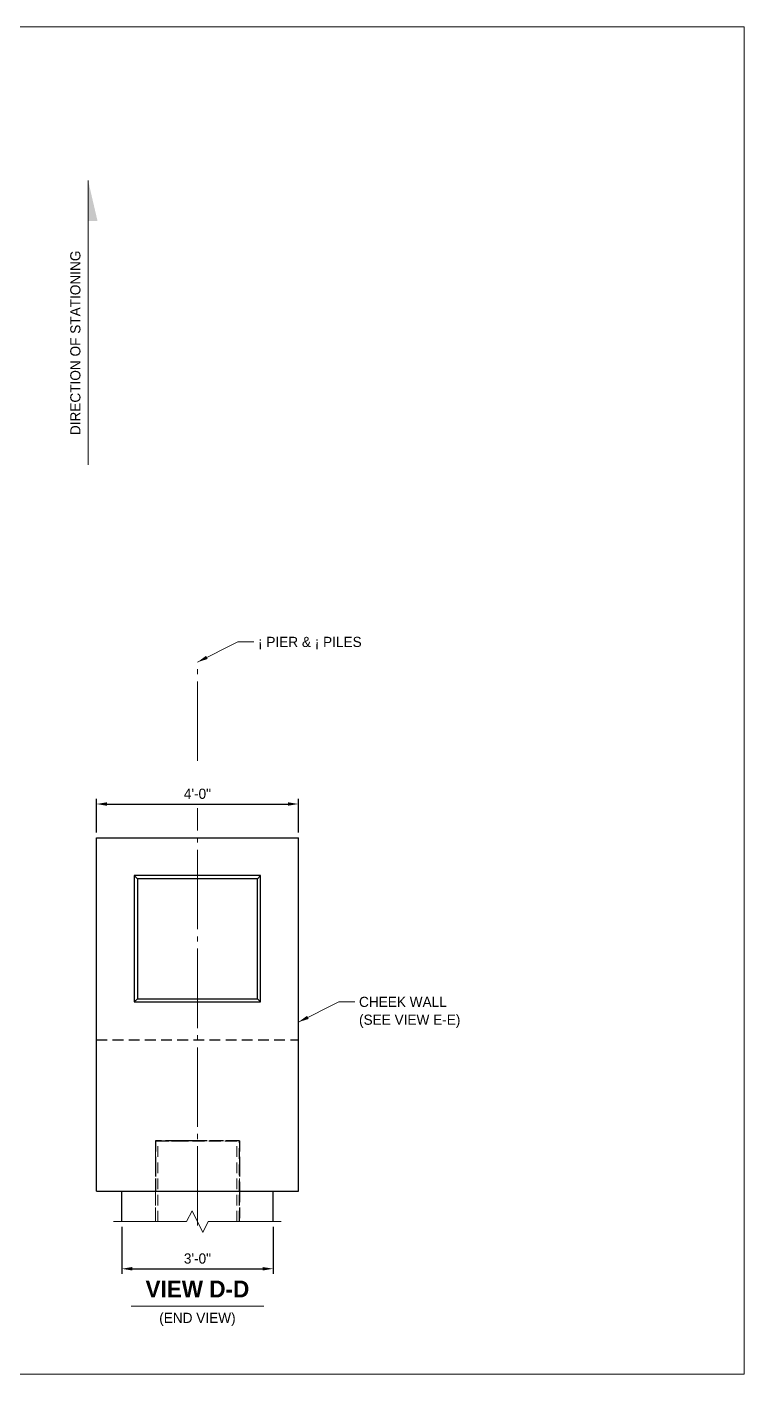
# Model space of a CAD drawing. Extents: x -1 to 861, y -26 to 2.
# Drawn here: x 267.06 to 281.27, y -25.67 to 1 of the extents above; entities that cross this region are included whole.
import ezdxf
from ezdxf.enums import TextEntityAlignment as Align

# ---------------------------------------------------------------- set-up
doc = ezdxf.new("R2010")
doc.units = 21
doc.header["$MEASUREMENT"] = 0
doc.linetypes.add('DGN2', pattern=[0.12, 0.08, -0.04])
doc.linetypes.add('DGN7', pattern=[0.726, 0.59, -0.053, 0.03, -0.053])
for name, color, linetype, lineweight in [('Border', 7, 'Continuous', 15), ('CL_Major', 1, 'DGN7', 9), ('Dimension', 7, 'Continuous', 9), ('Leader', 7, 'Continuous', 9), ('PileSteel_h', 30, 'DGN2', 15), ('SubStrConc', 3, 'Continuous', 30), ('SubStrConc2', 3, 'Continuous', 30), ('SubStrConc_h', 3, 'DGN2', 30), ('Symbols', 7, 'Continuous', 15), ('TextStructures', 7, 'Continuous', 9)]:
    doc.layers.add(name, color=color, linetype=linetype, lineweight=lineweight)
doc.styles.add('FDOT Bold (Large)', font='FDOTBold.ttf')
doc.styles.add('FDOT Structures', font='FDOT.ttf')
doc.styles.add('FDOT Structures Annotation', font='FDOT.ttf')
doc.dimstyles.new('FDOT Structures Note-Arrow 3-8', dxfattribs={"dimtxt": 0.2016, "dimasz": 0.208267, "dimexe": 0.1008, "dimexo": 0.1008, "dimgap": 0.1008, "dimtad": 1, "dimdec": 3, "dimlfac": 12, "dimzin": 15, "dimlunit": 4, "dimtxsty": 'FDOT Structures Annotation', "dimcen": 2.5, "dimclrd": 256, "dimclre": 256, "dimclrt": 256, "dimazin": 3, "dimtfac": 0.7, "dimtmove": 0, "dimatfit": 1, "dimtfill": 1, "dimfrac": 1, "dimlwd": -1, "dimlwe": -1})

msp = doc.modelspace()

# ---------------------------------------------------------------- linework, layer by layer
at = {"layer": 'CL_Major', "ltscale": 2.666667}
for p, q in [((270.440588, -13.529018), (270.440588, -11.573658)), ((270.440588, -22.729018), (270.440588, -14.462351))]:
    msp.add_line(p, q, dxfattribs=at)
at = {"layer": 'Leader'}
for points in [[(270.440588, -11.573658), (271.240588, -11.173658), (271.560588, -11.173658)], [(272.440416, -18.699018), (273.240416, -18.299018), (273.560416, -18.299018)]]:
    msp.add_lwpolyline(points, dxfattribs=at)
for points in [[(270.440588, -11.573658), (270.611344, -11.449472), (270.64239, -11.511565)], [(272.440416, -18.699018), (272.611172, -18.574832), (272.642218, -18.636925)]]:
    msp.add_solid(points, dxfattribs=at)
at = {"layer": 'PileSteel_h', "ltscale": 2.666667}
for points in [[(269.6071, -22.649018), (269.6071, -21.049018)], [(269.607203, -22.649018), (269.607203, -21.049018)], [(269.607306, -22.649018), (269.607306, -21.049018)], [(271.274076, -21.049018), (270.408674, -21.049018), (270.024061, -21.049018), (269.60741, -21.049018)], [(271.274076, -21.049018), (270.408674, -21.049018), (270.024061, -21.049018), (269.60741, -21.049018)], [(269.60741, -22.649018), (269.60741, -21.049018)], [(269.659183, -21.049018), (270.049822, -21.049018), (271.221683, -21.049018)], [(269.659183, -22.649018), (269.659183, -21.049018)], [(269.659287, -22.649018), (269.659287, -21.049018)], [(269.65939, -22.649018), (269.65939, -21.049018)], [(271.221993, -21.049018), (270.050104, -21.049018), (269.659493, -21.049018)], [(269.659493, -22.649018), (269.659493, -21.049018)], [(271.221683, -22.649018), (271.221683, -21.049018)], [(271.221683, -22.649018), (271.221683, -21.049018)], [(271.221787, -22.649018), (271.221787, -21.049018)], [(271.221787, -22.649018), (271.221787, -21.049018)], [(271.22189, -22.649018), (271.22189, -21.049018)], [(271.22189, -22.649018), (271.22189, -21.049018)], [(271.221993, -22.649018), (271.221993, -21.049018)], [(271.221993, -22.649018), (271.221993, -21.049018)], [(271.273767, -22.649018), (271.273767, -21.049018)], [(271.273767, -22.649018), (271.273767, -21.049018)], [(271.27387, -22.649018), (271.27387, -21.049018)], [(271.27387, -22.649018), (271.27387, -21.049018)], [(271.273973, -22.649018), (271.273973, -21.049018)], [(271.273973, -22.649018), (271.273973, -21.049018)], [(271.274076, -22.649018), (271.274076, -21.049018)], [(271.274076, -22.649018), (271.274076, -21.049018)], [(269.6071, -22.049018), (269.6071, -22.649018)], [(269.607203, -22.049018), (269.607203, -22.649018)], [(269.607306, -22.049018), (269.607306, -22.649018)], [(269.60741, -22.049018), (269.60741, -22.649018)]]:
    msp.add_lwpolyline(points, dxfattribs=at)
at = {"layer": 'SubStrConc'}
for points in [[(268.44039, -22.049018), (268.44039, -19.049018)], [(268.44039, -19.049018), (268.440416, -19.049018)], [(268.440416, -19.049018), (268.440396, -19.049018)], [(268.440396, -19.049018), (268.440416, -19.049018)], [(268.440786, -22.049018), (268.440786, -19.049018)], [(272.440786, -22.049018), (272.440786, -19.049018)], [(268.440786, -22.049018), (268.44039, -22.049018)], [(268.440786, -22.049018), (272.440786, -22.049018)], [(268.9404, -22.649018), (268.9404, -22.049018)], [(268.940776, -22.649018), (268.940776, -22.049018)], [(271.940776, -22.649018), (271.940776, -22.049018)]]:
    msp.add_lwpolyline(points, dxfattribs=at)
at = {"layer": 'SubStrConc2'}
for points in [[(268.440416, -15.049018), (268.440396, -15.049018)], [(268.440396, -19.049018), (268.440396, -15.049018)], [(268.440396, -15.049018), (268.440416, -15.049018)], [(268.440416, -19.049018), (268.440416, -15.049018)], [(268.440416, -15.049018), (268.440781, -15.049018)], [(268.440781, -15.049018), (268.44076, -15.049018)], [(268.44076, -19.049018), (268.44076, -15.049018)], [(268.44076, -15.049018), (268.440781, -15.049018)], [(268.440781, -19.049018), (268.440781, -15.049018)], [(268.440781, -15.049018), (272.440781, -15.049018)], [(272.440781, -19.049018), (272.440781, -15.049018)], [(269.190781, -15.799018), (269.190781, -18.299018)], [(271.690781, -15.799018), (269.190781, -15.799018)], [(269.190781, -15.799018), (269.253279, -15.861518)], [(269.253279, -15.861518), (269.253279, -18.236518)], [(271.628279, -15.861518), (269.253279, -15.861518)], [(271.690781, -15.799018), (271.628279, -15.861518)], [(271.628279, -18.236518), (271.628279, -15.861518)], [(271.690781, -18.299018), (271.690781, -15.799018)], [(269.190781, -18.299018), (269.253279, -18.236518)], [(269.190781, -18.299018), (271.690781, -18.299018)], [(269.253279, -18.236518), (271.628279, -18.236518)], [(271.690781, -18.299018), (271.628279, -18.236518)]]:
    msp.add_lwpolyline(points, dxfattribs=at)
at = {"layer": 'SubStrConc_h', "ltscale": 2.666667}
for points in [[(268.440713, -19.049018), (272.440641, -19.049018)], [(271.273767, -21.049018), (270.023752, -21.049018), (269.6071, -21.049018)], [(269.6071, -21.049018), (270.023782, -21.049018), (271.273767, -21.049018)], [(271.273767, -21.049018), (270.023752, -21.049018), (269.6071, -21.049018)], [(269.6071, -21.049018), (270.023782, -21.049018), (271.273767, -21.049018)], [(269.6071, -21.049018), (269.6071, -21.544018), (269.6071, -22.049018)], [(271.27387, -21.049018), (270.023855, -21.049018), (269.607203, -21.049018)], [(269.607203, -21.049018), (270.023885, -21.049018), (271.27387, -21.049018)], [(271.27387, -21.049018), (270.023855, -21.049018), (269.607203, -21.049018)], [(269.607203, -21.049018), (270.023885, -21.049018), (271.27387, -21.049018)], [(269.607203, -21.049018), (269.607203, -21.544018), (269.607203, -22.049018)], [(271.273973, -21.049018), (270.023958, -21.049018), (269.607306, -21.049018)], [(269.607306, -21.049018), (270.023988, -21.049018), (271.273973, -21.049018)], [(271.273973, -21.049018), (270.023958, -21.049018), (269.607306, -21.049018)], [(269.607306, -21.049018), (270.023988, -21.049018), (271.273973, -21.049018)], [(269.607306, -21.049018), (269.607306, -21.544018), (269.607306, -21.796518), (269.607306, -22.049018)], [(269.60741, -21.049018), (270.024091, -21.049018), (271.274076, -21.049018)], [(269.60741, -21.049018), (270.024091, -21.049018), (271.274076, -21.049018)], [(269.60741, -21.049018), (269.60741, -21.544018), (269.60741, -22.049018)], [(271.221683, -21.049018), (270.410369, -21.049018), (270.049794, -21.049018), (269.659183, -21.049018)], [(271.221787, -21.049018), (270.049898, -21.049018), (269.659287, -21.049018)], [(269.659287, -21.049018), (270.049926, -21.049018), (271.221787, -21.049018)], [(271.22189, -21.049018), (270.050001, -21.049018), (269.65939, -21.049018)], [(269.65939, -21.049018), (270.050029, -21.049018), (271.22189, -21.049018)], [(269.659493, -21.049018), (270.050132, -21.049018), (271.221993, -21.049018)], [(271.273767, -22.049018), (271.273767, -21.049018)], [(271.273767, -21.049018), (271.273767, -21.544018), (271.273767, -22.049018)], [(271.27387, -22.049018), (271.27387, -21.049018)], [(271.27387, -21.049018), (271.27387, -21.544018), (271.27387, -22.049018)], [(271.273973, -22.049018), (271.273973, -21.049018)], [(271.273973, -21.049018), (271.273973, -21.544018), (271.273973, -22.049018)], [(271.274076, -22.049018), (271.274076, -21.049018)], [(271.274076, -21.049018), (271.274076, -21.544018), (271.274076, -22.049018)], [(271.273767, -22.649018), (271.273767, -22.049018)], [(271.273767, -22.049018), (271.273767, -22.649018)], [(271.27387, -22.649018), (271.27387, -22.049018)], [(271.27387, -22.049018), (271.27387, -22.649018)], [(271.273973, -22.649018), (271.273973, -22.049018)], [(271.273973, -22.049018), (271.273973, -22.649018)], [(271.274076, -22.649018), (271.274076, -22.049018)], [(271.274076, -22.049018), (271.274076, -22.649018)]]:
    msp.add_lwpolyline(points, dxfattribs=at)
at = {"layer": 'Symbols'}
msp.add_line((268.275018, -7.669371), (268.275018, -2.038178), dxfattribs=at)
msp.add_lwpolyline([(268.7804, -22.649018), (270.227254, -22.649018), (270.333921, -22.435685), (270.547254, -22.862351), (270.653921, -22.649018), (272.100776, -22.649018)], dxfattribs=at)
msp.add_solid([(268.275018, -2.038178), (268.275018, -2.838178), (268.461684, -2.838178)], dxfattribs=at)
at = {"layer": 'TextStructures'}
msp.add_line((269.125872, -24.322354), (271.755303, -24.322354), dxfattribs=at)

# ---------------------------------------------------------------- texts
at = {"layer": 'TextStructures', "style": 'FDOT Structures'}
msp.add_text('DIRECTION OF STATIONING', height=0.2016, rotation=90, dxfattribs=at).set_placement((268.184298, -5.253775), align=Align.BOTTOM_CENTER)
msp.add_text('¡ PIER & ¡ PILES', height=0.2016, dxfattribs=at).set_placement((271.641228, -11.173658), align=Align.MIDDLE_LEFT)
msp.add_text('(END VIEW)', height=0.2016, dxfattribs=at).set_placement((270.440588, -24.715474), align=Align.BOTTOM_CENTER)
at = {"layer": 'TextStructures', "insert": (273.641056, -18.198218), "char_height": 0.2016, "attachment_point": 1, "line_spacing_factor": 1.05, "style": 'FDOT Structures'}
msp.add_mtext('CHEEK WALL\\P(SEE VIEW E-E)', dxfattribs=at)

# ---------------------------------------------------------------- next in the draw order: dimensions: what is measured, and where the dimension line sits
at = {"layer": 'Dimension'}
for base, p1, p2, text in [((268.440396, -14.382351), (268.440396, -15.049018), (272.440416, -15.049018), '4\'-0"'), ((268.9404, -23.582351), (268.9404, -22.649018), (271.940776, -22.649018), '3\'-0"')]:
    msp.add_linear_dim(base=base, p1=p1, p2=p2, text=text, dimstyle='FDOT Structures Note-Arrow 3-8', dxfattribs=at).render()

# ---------------------------------------------------------------- next in the draw order: linework, layer by layer
at = {"layer": 'Border'}
msp.add_lwpolyline([(239, -25.666667), (281.266667, -25.666667), (281.266667, 1), (239, 1)], close=True, dxfattribs=at)

# ---------------------------------------------------------------- next in the draw order: texts
at = {"layer": 'TextStructures', "style": 'FDOT Bold (Large)'}
msp.add_text('VIEW D-D', height=0.333344, dxfattribs=at).set_placement((270.440588, -24.249018), align=Align.BOTTOM_CENTER)

doc.saveas('drawing.dxf')
